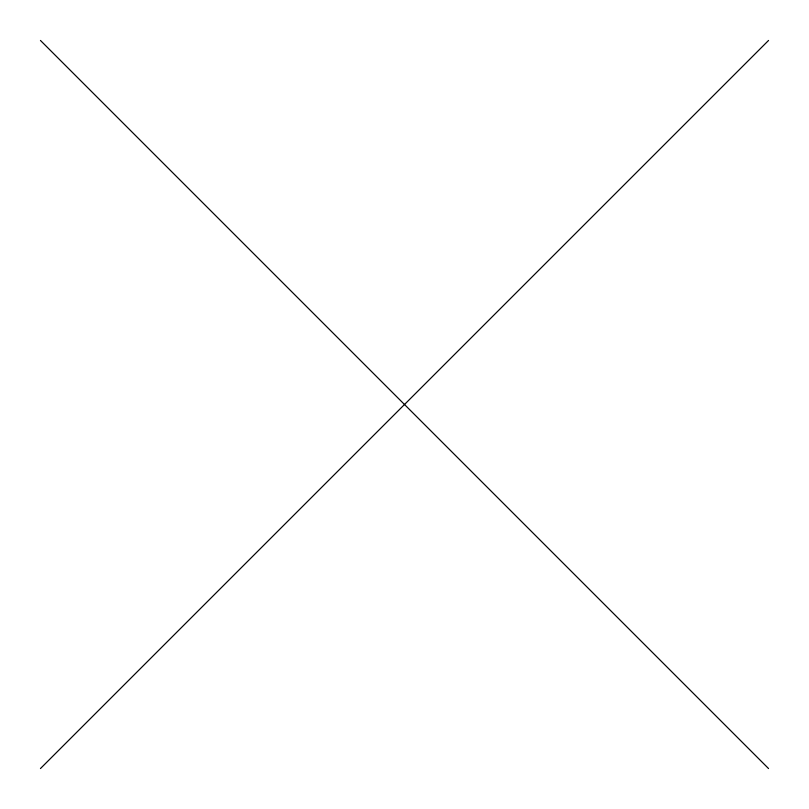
<?xml version="1.0" encoding="UTF-8"?>
<svg xmlns="http://www.w3.org/2000/svg" width="809" height="809" viewBox="0 0 809 809"><rect width="100%" height="100%" fill="white"/><g stroke="black" fill="none" stroke-linecap="round" stroke-linejoin="round"><path stroke-width="1.21" d="M40.45 768.55L768.55 40.45M40.45 40.45L768.55 768.55"/></g></svg>
